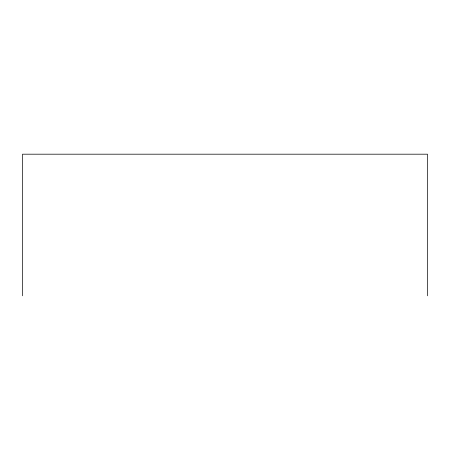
<?xml version="1.0" encoding="UTF-8"?>
<svg xmlns="http://www.w3.org/2000/svg" width="450" height="450" viewBox="0 0 450 450"><rect width="100%" height="100%" fill="white"/><g stroke="black" fill="none" stroke-linecap="round" stroke-linejoin="round"><path stroke-width="0.67" d="M427.5 295.808L427.5 154.192L22.5 154.192L22.5 295.808"/></g></svg>
